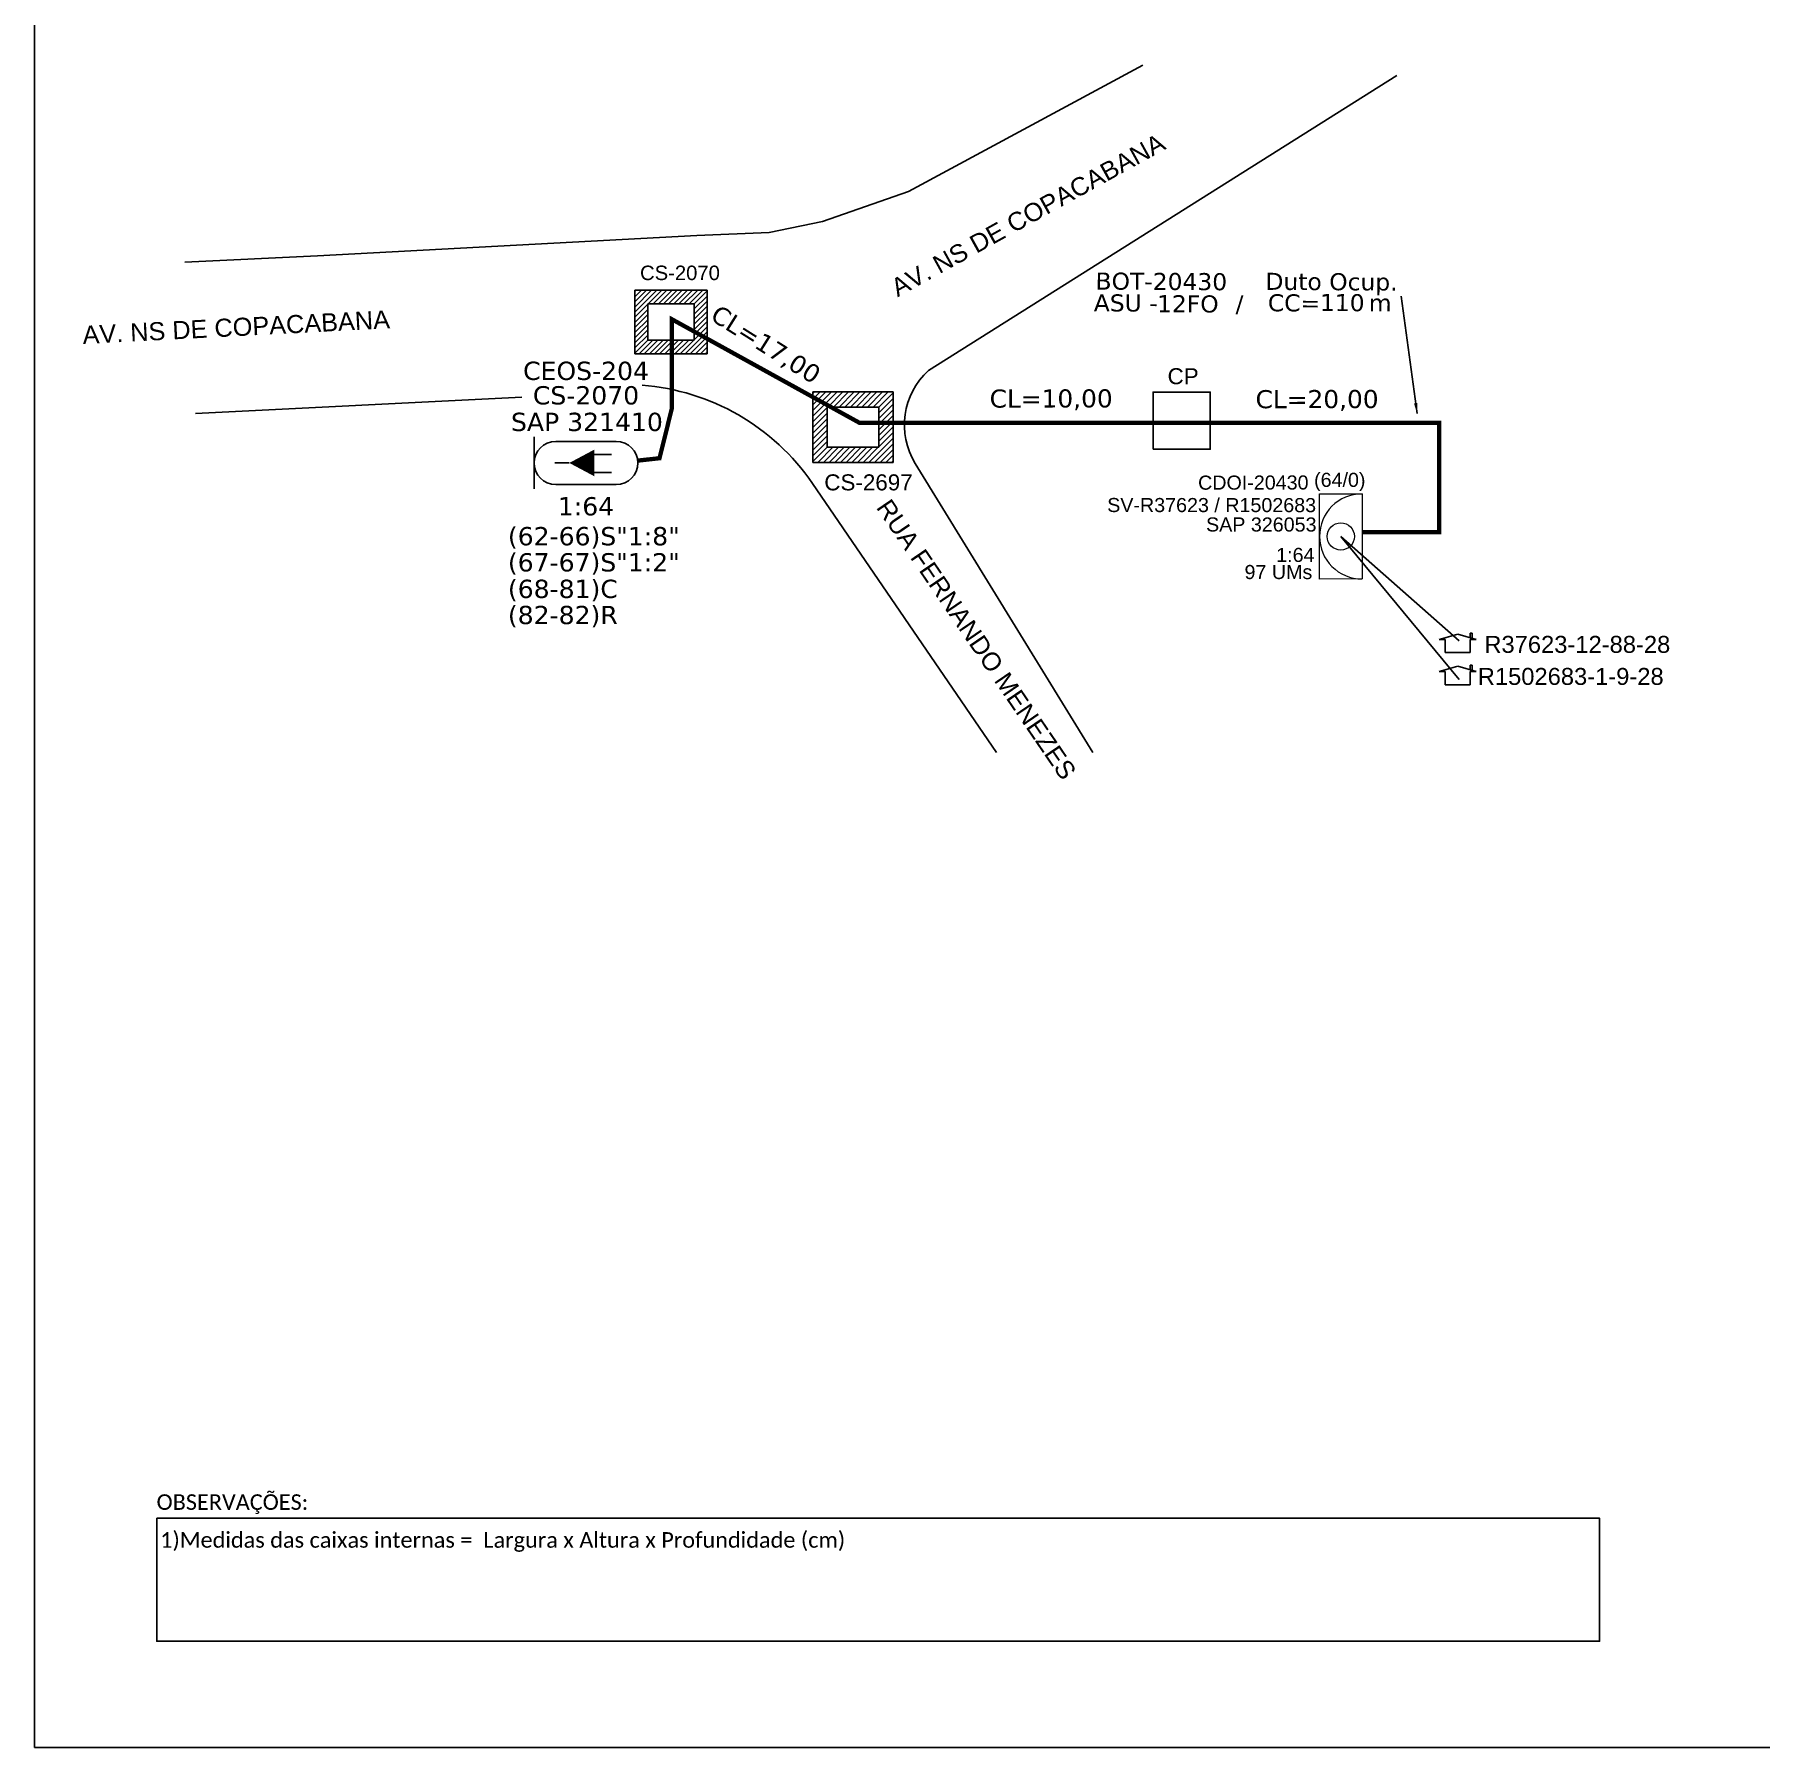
# Model space of a CAD drawing. Extents: x -4 to 837, y 1 to 595.
# Drawn here: x -3.8 to 329, y 1.3 to 331.6 of the extents above; entities that cross this region are included whole.
import ezdxf
from ezdxf.enums import TextEntityAlignment as Align

# ---------------------------------------------------------------- set-up
doc = ezdxf.new("R2010")
doc.units = 0
for name, color, linetype in [('10.1-Caixas Subterrâneas', 5, 'Continuous'), ('20.4-CEOS', 1, 'Continuous'), ('Caixas Subterrâneas', 5, 'Continuous'), ('CAP a instalar', 1, 'Continuous'), ('celulas gpon', 7, 'Continuous'), ('label_cabos', 7, 'Continuous'), ('QUADRA', 7, 'Continuous'), ('Segmento de Logradouro Texto', 238, 'Continuous'), ('surveys', 7, 'Continuous'), ('surveys legendas', 7, 'Continuous')]:
    doc.layers.add(name, color=color, linetype=linetype)
doc.layers.add("20.0-LEGENDA DOS CDO'S", color=1, linetype='Continuous', lineweight=0)
doc.layers.add('20.1-CDO_INTERIOR', color=1, linetype='Continuous', lineweight=0)
doc.layers.add('DROP DE CLIENTE', color=140, linetype='Continuous', plot=False)
doc.styles.add('ARIAL', font='arial.ttf')
doc.styles.add('DIGICADE', font='arial.ttf')
doc.styles.add('MtXpl_Calibri', font='calibri.ttf')
doc.styles.add('siredit', font='verdana.ttf')
doc.styles.add('WMF-Calibri0', font='calibri.ttf')
doc.linetypes.add('FENCELINE1', pattern='A,0.25,-0.1,[133,ltypeshp.shx,S=0.1,R=0,X=-0.1,Y=0],-0.1,1', length=1.45)
doc.dimstyles.new('CC', dxfattribs={"dimtxt": 0.8, "dimasz": 2, "dimexe": 0.18, "dimexo": 0.0625, "dimgap": 0.09, "dimtad": 0, "dimdec": 0, "dimrnd": 1, "dimzin": 0, "dimdsep": 46, "dimtxsty": 'siredit', "dimblk": 'NONE', "dimcen": 0, "dimse1": 1, "dimse2": 1, "dimsd1": 1, "dimsd2": 1, "dimclrt": 7, "dimadec": 0, "dimazin": 0, "dimtfac": 1, "dimtdec": 0, "dimtofl": 0, "dimtmove": 0, "dimatfit": 3, "dimfxl": 0, "dimtolj": 1, "dimtzin": 0, "dimarcsym": 0})

# ---------------------------------------------------------------- blocks, each defined once
blk = doc.blocks.new('*U82')
at = {"layer": '20.4-CEOS', "color": 7, "style": 'siredit'}
for tag, p in [('FIBRAS_SPLITTER', (0, 0)), ('FIBRAS_TOP_C', (0, -4.128)), ('RESERVA_FINAIS', (0, -5.461))]:
    blk.add_attdef(tag, p, '', height=1.01, dxfattribs=at)
for tag, p, flags in [('ID_ATIVIDADE', (0, -6.773), 3), ('FATOR', (0, -8.085), 1), ('QTDE', (0, -9.397), 1), ('FID', (0, -10.709), 1)]:
    blk.add_attdef(tag, p, '', height=1.01, dxfattribs=dict(at, flags=flags))
blk = doc.blocks.new('*U83')
at = {"layer": '20.4-CEOS', "color": 7, "style": 'siredit'}
blk.add_attdef('FIBRAS_SPLITTER', (0, 0), '', height=1.01, dxfattribs=at)
for tag, p, flags in [('ID_ATIVIDADE', (0, -1.483), 3), ('FATOR', (0, -2.795), 1), ('QTDE', (0, -4.107), 1), ('FID', (0, -5.419), 1)]:
    blk.add_attdef(tag, p, '', height=1.01, dxfattribs=dict(at, flags=flags))
blk = doc.blocks.new('*X84')
at = {"color": 0, "linetype": 'Continuous'}
for p, q in [((-1.25, 0.34099), (-0.49099, 1.1)), ((-1.25, 0.517767), (-0.667767, 1.1)), ((-1.25, 0.694544), (-0.844544, 1.1)), ((-1.25, 0.87132), (-1.02132, 1.1)), ((-1.25, 1.048097), (-1.198097, 1.1)), ((-1.25, 0.164214), (-0.8035, 0.610714)), ((-0.789214, 0.625), (-0.314214, 1.1)), ((-0.612437, 0.625), (-0.137437, 1.1)), ((-0.43566, 0.625), (0.03934, 1.1)), ((-0.258883, 0.625), (0.216117, 1.1)), ((-0.082107, 0.625), (0.392893, 1.1)), ((0.09467, 0.625), (0.56967, 1.1)), ((0.271447, 0.625), (0.746447, 1.1)), ((0.448223, 0.625), (0.923223, 1.1)), ((0.625, 0.625), (1.1, 1.1)), ((0.801777, 0.625), (1.25, 1.073223)), ((0.8035, 0.449947), (1.25, 0.896447)), ((0.8035, 0.27317), (1.25, 0.71967)), ((-1.25, -0.012563), (-0.8035, 0.433937)), ((-1.25, -0.18934), (-0.8035, 0.25716)), ((-1.25, -0.366117), (-0.8035, 0.080383)), ((0.8035, 0.096393), (1.25, 0.542893)), ((0.8035, -0.080383), (1.25, 0.366117)), ((0.8035, -0.25716), (1.25, 0.18934)), ((0.8035, -0.433937), (1.25, 0.012563)), ((-1.25, -0.542893), (-0.8035, -0.096393)), ((-1.25, -0.71967), (-0.8035, -0.27317)), ((-1.25, -0.896447), (-0.8035, -0.449947)), ((0.49099, -1.1), (1.25, -0.34099)), ((0.667767, -1.1), (1.25, -0.517767)), ((0.8035, -0.610714), (1.25, -0.164214)), ((-1.25, -1.073223), (-0.801777, -0.625)), ((-1.1, -1.1), (-0.625, -0.625)), ((-0.923223, -1.1), (-0.448223, -0.625)), ((-0.746447, -1.1), (-0.271447, -0.625)), ((-0.56967, -1.1), (-0.09467, -0.625)), ((-0.392893, -1.1), (0.082107, -0.625)), ((-0.216117, -1.1), (0.258883, -0.625)), ((-0.03934, -1.1), (0.43566, -0.625)), ((0.137437, -1.1), (0.612437, -0.625)), ((0.314214, -1.1), (0.789214, -0.625)), ((0.844544, -1.1), (1.25, -0.694544)), ((1.02132, -1.1), (1.25, -0.87132)), ((1.198097, -1.1), (1.25, -1.048097))]:
    blk.add_line(p, q, dxfattribs=at)
blk = doc.blocks.new('SURVEY_SURVEY')
for p, q in [((0, 0.0000127), (-0.0000126, 0.000009)), ((0, 0.0000127), (0.0000126, 0.000009)), ((0.0000084, 0.0000132), (0.0000098, 0.0000132)), ((0.0000084, 0.0000103), (0.0000084, 0.0000132)), ((0.0000098, 0.0000132), (0.0000098, 0.0000099)), ((-0.0000126, 0.000009), (-0.0000086, 0.000009)), ((-0.0000086, 0), (-0.0000086, 0.000009)), ((0.0000086, 0), (-0.0000086, 0)), ((0.0000126, 0.000009), (0.0000086, 0.000009)), ((0.0000086, 0.000009), (0.0000086, 0))]:
    blk.add_line(p, q)
blk = doc.blocks.new('*X89')
at = {"color": 0, "linetype": 'Continuous'}
for p, q in [((-1.25, 0.34099), (-0.49099, 1.1)), ((-1.25, 0.517767), (-0.667767, 1.1)), ((-1.25, 0.694544), (-0.844544, 1.1)), ((-1.25, 0.87132), (-1.02132, 1.1)), ((-1.25, 1.048097), (-1.198097, 1.1)), ((-0.789214, 0.625), (-0.314214, 1.1)), ((-0.612437, 0.625), (-0.137437, 1.1)), ((-0.43566, 0.625), (0.03934, 1.1)), ((-0.258883, 0.625), (0.216117, 1.1)), ((-0.082107, 0.625), (0.392893, 1.1)), ((0.09467, 0.625), (0.56967, 1.1)), ((0.271447, 0.625), (0.746447, 1.1)), ((0.448223, 0.625), (0.923223, 1.1)), ((0.625, 0.625), (1.1, 1.1)), ((-1.25, 0.164214), (-0.8035, 0.610714)), ((0.801777, 0.625), (1.25, 1.073223)), ((0.8035, 0.449947), (1.25, 0.896447)), ((0.8035, 0.27317), (1.25, 0.71967)), ((0.8035, 0.096393), (1.25, 0.542893)), ((-1.25, -0.012563), (-0.8035, 0.433937)), ((-1.25, -0.18934), (-0.8035, 0.25716)), ((-1.25, -0.366117), (-0.8035, 0.080383)), ((0.8035, -0.080383), (1.25, 0.366117)), ((0.8035, -0.25716), (1.25, 0.18934)), ((0.8035, -0.433937), (1.25, 0.012563)), ((-1.25, -0.542893), (-0.8035, -0.096393)), ((-1.25, -0.71967), (-0.8035, -0.27317)), ((-1.25, -0.896447), (-0.8035, -0.449947)), ((0.49099, -1.1), (1.25, -0.34099)), ((0.667767, -1.1), (1.25, -0.517767)), ((0.8035, -0.610714), (1.25, -0.164214)), ((-1.25, -1.073223), (-0.801777, -0.625)), ((-1.1, -1.1), (-0.625, -0.625)), ((-0.923223, -1.1), (-0.448223, -0.625)), ((-0.746447, -1.1), (-0.271447, -0.625)), ((-0.56967, -1.1), (-0.09467, -0.625)), ((-0.392893, -1.1), (0.082107, -0.625)), ((-0.216117, -1.1), (0.258883, -0.625)), ((-0.03934, -1.1), (0.43566, -0.625)), ((0.137437, -1.1), (0.612437, -0.625)), ((0.314214, -1.1), (0.789214, -0.625)), ((0.844544, -1.1), (1.25, -0.694544)), ((1.02132, -1.1), (1.25, -0.87132)), ((1.198097, -1.1), (1.25, -1.048097))]:
    blk.add_line(p, q, dxfattribs=at)
blk = doc.blocks.new('Inst CB DT OCUP CFOA-SM-ASU-120-S-12')
at = {"layer": 'label_cabos', "color": 0, "style": 'siredit'}
for tag, flags, p in [('ID_ATIVIDADE', 3, (1.31, 2.67)), ('FATOR', 1, (11.56, 2.55))]:
    blk.add_attdef(tag, text='', height=1, rotation=359.69, dxfattribs=dict(at, flags=flags)).set_placement(p, align=Align.MIDDLE_CENTER)
for tag, p in [('DESTINO_CABO', (3.13, 1.26)), ('TIPO_CABO', (13.11, 1.24)), ('TIPO_CABO', (1.26, 0)), ('CABO', (4.69, -0.05)), ('/', (7.71, -0.05)), ('LANCE', (10.91, 0)), ('UND', (15.96, 0)), ('FID', (13.15, -1.41))]:
    blk.add_attdef(tag, text='', height=1, rotation=359.69, dxfattribs=at).set_placement(p, align=Align.MIDDLE_CENTER)
blk.add_attdef('QTDE', (12.43, -0.47), '', height=1, rotation=359.69, dxfattribs=at)
blk = doc.blocks.new('_None')

msp = doc.modelspace()

# ---------------------------------------------------------------- linework, layer by layer
for p, q in [((-3.83, 595.26), (-3.83, 1.26)), ((-3.83, 1.26), (837.17, 1.26))]:
    msp.add_line(p, q)
at = {"color": 0, "linetype": 'Continuous'}
msp.add_line((114.42, 279.63, 0.42), (114.42, 279.63, 0.42), dxfattribs=at)
at = {"color": 0}
msp.add_lwpolyline([(19.73, 45.46), (297.98, 45.46), (297.98, 21.75), (19.73, 21.75)], close=True, dxfattribs=at)
at = {"layer": '10.1-Caixas Subterrâneas', "color": 30}
for p, q in [((111.93, 282.29, 0.42), (111.93, 270, 0.42)), ((125.88, 282.29, 0.42), (111.93, 282.29, 0.42)), ((114.42, 272.66, 0.42), (114.42, 279.63, 0.42)), ((114.42, 279.63, 0.42), (123.39, 279.63, 0.42)), ((123.39, 279.63, 0.42), (123.39, 272.66, 0.42)), ((125.88, 270, 0.42), (125.88, 282.29, 0.42)), ((125.88, 270, 0.42), (111.93, 270, 0.42)), ((123.39, 272.66, 0.42), (114.42, 272.66, 0.42)), ((146.28, 262.65), (146.28, 249.05)), ((161.73, 262.65), (146.28, 262.65)), ((149.04, 259.71), (149.04, 259.71)), ((149.04, 251.99), (149.04, 259.71)), ((149.04, 259.71), (158.97, 259.71)), ((158.97, 259.71), (158.97, 251.99)), ((161.73, 249.05), (161.73, 262.65)), ((158.97, 251.99), (149.04, 251.99)), ((146.28, 249.05), (161.73, 249.05))]:
    msp.add_line(p, q, dxfattribs=at)
at = {"layer": '20.1-CDO_INTERIOR', "color": 1, "lineweight": 18}
msp.add_lwpolyline([(243.97, 226.58), (243.96, 243.01), (252.18, 243.02), (252.18, 226.59)], close=True, dxfattribs=at)
msp.add_circle((248.07, 234.8), 2.63, dxfattribs=at)
msp.add_arc((252.18, 234.8), 8.21, 90.0276, 270.0276, dxfattribs=at)
at = {"layer": '20.4-CEOS', "color": 5}
for p, q in [((96.68, 253.12, 0.42), (108.36, 253.12, 0.42)), ((108.36, 244.8, 0.42), (96.68, 244.8, 0.42))]:
    msp.add_line(p, q, dxfattribs=at)
at = {"layer": '20.4-CEOS', "color": 5, "elevation": 0.42}
for points in [[(92.52, 243.94), (92.52, 253.98)], [(103.9, 250.61), (107.45, 250.61)], [(99.3, 248.96), (96.49, 248.96)], [(103.9, 247.15), (107.45, 247.15)]]:
    msp.add_lwpolyline(points, dxfattribs=at)
msp.add_lwpolyline([(99.3, 248.96, 0, 5.14, 0), (104.12, 248.96, 5.14, 5.14, 0)], format="xyseb", dxfattribs=at)
at = {"layer": '20.4-CEOS', "color": 5}
for centre, start, end in [((96.68, 248.96, 0.42), 90, 270), ((108.36, 248.96, 0.42), 270, 90)]:
    msp.add_arc(centre, 4.16, start, end, dxfattribs=at)
at = {"layer": 'Caixas Subterrâneas', "color": 5}
msp.add_lwpolyline([(211.88, 251.59), (222.91, 251.59), (222.91, 262.61), (211.88, 262.61)], close=True, dxfattribs=at)
at = {"layer": 'CAP a instalar', "linetype": 'FENCELINE1', "ltscale": 8, "const_width": 0.827}
msp.add_lwpolyline([(112.49, 249.41), (116.69, 249.87), (119.08, 259.48), (119.08, 276.67), (155.31, 256.67), (161.73, 256.67), (267.07, 256.67), (267.07, 235.6), (264.57, 235.6), (254.69, 235.6), (252.18, 235.6)], dxfattribs=at)
at = {"layer": 'DROP DE CLIENTE', "elevation": 0.42}
for points in [[(248.07, 234.8), (270.91, 214.65)], [(248.07, 234.8), (270.91, 207.22)]]:
    msp.add_lwpolyline(points, dxfattribs=at)
at = {"layer": 'QUADRA', "ltscale": 5e-05}
for points in [[(209.91, 325.64), (164.73, 301.31), (148.1, 295.55), (137.86, 293.38)], [(25.13, 287.66), (50.74, 288.88), (123.88, 292.8), (137.86, 293.38)], [(90.16, 261.62), (27.24, 258.49)]]:
    msp.add_lwpolyline(points, dxfattribs=at)
for points in [[(200.29, 193.11), (166.01, 248.86, -0.361157), (168.57, 266.77), (258.91, 323.65)], [(181.66, 193.11), (146.18, 245.02, 0.228166), (113.33, 263.94)]]:
    msp.add_lwpolyline(points, format="xyb", dxfattribs=at)

# ---------------------------------------------------------------- block references
at = {"layer": '10.1-Caixas Subterrâneas', "color": 30, "rotation": 180.000000000063}
for name, p, xscale, yscale, zscale in [('*X84', (118.9, 276.14, 0.42), 5.582516547890439, 5.582516547890439, 11.16503309578088), ('*X89', (154.01, 255.85), 6.179945942218525, 6.179945942218525, 12.35989188443705)]:
    msp.add_blockref(name, p, dxfattribs=dict(at, xscale=xscale, yscale=yscale, zscale=zscale))
at = {"layer": '20.4-CEOS', "color": 5, "lineweight": 0}
ref = msp.add_blockref('*U82', (87.46, 233.08, 0.42), dxfattribs=dict(at, xscale=3.491390751535354, yscale=3.491390751535354, zscale=3.491390751535354))
ref.add_attrib('FIBRAS_SPLITTER', '(62-66)S"1:8"', (87.46, 233.08, 0.42), dxfattribs={"color": 5, "height": 3.5252, "style": 'siredit'})
ref.add_attrib('FIBRAS_TOP_C', '(68-81)C', (87.46, 222.92, 0.42), dxfattribs={"color": 5, "height": 3.525, "style": 'siredit'})
ref.add_attrib('RESERVA_FINAIS', '(82-82)R', (87.46, 217.88, 0.42), dxfattribs={"color": 5, "height": 3.525, "style": 'siredit'})
ref = msp.add_blockref('*U83', (87.46, 228.04, 0.42), dxfattribs=dict(at, xscale=3.491390751535354, yscale=3.491390751535354, zscale=3.491390751535354))
ref.add_attrib('FIBRAS_SPLITTER', '(67-67)S"1:2"', (87.46, 228.04, 0.42), dxfattribs={"color": 5, "height": 3.5252, "style": 'siredit'})
at = {"layer": 'label_cabos', "color": 0, "lineweight": 0}
ref = msp.add_blockref('Inst CB DT OCUP CFOA-SM-ASU-120-S-12', (203.17, 279.82), dxfattribs=dict(at, xscale=3.289356982085423, yscale=3.289356982085423, zscale=3.289356982085423))
ref.add_attrib('DESTINO_CABO', 'BOT-20430', dxfattribs={"color": 0, "height": 3.289, "rotation": 359.69, "style": 'siredit'}).set_placement((213.47, 283.97), align=Align.MIDDLE_CENTER)
ref.add_attrib('CABO', '12FO', dxfattribs={"color": 0, "height": 3.289, "rotation": 359.69, "style": 'siredit'}).set_placement((218.58, 279.65), align=Align.MIDDLE_CENTER)
ref.add_attrib('TIPO_CABO', 'Duto Ocup.', dxfattribs={"color": 0, "height": 3.289, "rotation": 359.69, "style": 'siredit'}).set_placement((246.29, 283.92), align=Align.MIDDLE_CENTER)
ref.add_attrib('/', '/', dxfattribs={"color": 0, "height": 3.29, "rotation": 359.69, "style": 'siredit'}).set_placement((228.54, 279.65), align=Align.MIDDLE_CENTER)
ref.add_attrib('TIPO_CABO', 'ASU - ', dxfattribs={"color": 0, "height": 3.289, "rotation": 359.69, "style": 'siredit'}).set_placement((207.32, 279.81), align=Align.MIDDLE_CENTER)
ref.add_attrib('LANCE', 'CC=', dxfattribs={"color": 0, "height": 3.289, "rotation": 359.69, "style": 'siredit'}).set_placement((239.05, 279.83), align=Align.MIDDLE_CENTER)
ref.add_attrib('QTDE', '110', (244.05, 278.26), dxfattribs={"color": 0, "height": 3.289, "rotation": 359.69, "style": 'siredit'})
ref.add_attrib('UND', 'm', dxfattribs={"color": 0, "height": 3.29, "rotation": 359.69, "style": 'siredit'}).set_placement((255.68, 279.83), align=Align.MIDDLE_CENTER)
at = {"layer": 'surveys', "color": 151, "xscale": 282924.3245790777, "yscale": 282924.3245790777, "zscale": 282924.3245790777}
for p in [(270.62, 212.38, 0.42), (270.62, 206.2, 0.42)]:
    msp.add_blockref('SURVEY_SURVEY', p, dxfattribs=at)

# ---------------------------------------------------------------- texts
for s, style, p in [('OBSERVAÇÕES:', 'WMF-Calibri0', (19.71, 47.08)), ('1)Medidas das caixas internas =  Largura x Altura x Profundidade (cm)', 'MtXpl_Calibri', (20.4, 39.78))]:
    msp.add_text(s, height=3, dxfattribs=dict(style=style)).set_placement(p)
at = {"layer": '10.1-Caixas Subterrâneas', "color": 30, "style": 'ARIAL'}
for s, height, p in [('CS-2070', 2.793, (112.94, 284.22)), ('CS-2697', 3.092, (148.47, 243.67))]:
    msp.add_text(s, height=height, dxfattribs=at).set_placement(p)
at = {"layer": "20.0-LEGENDA DOS CDO'S", "color": 1, "style": 'ARIAL'}
for s, height, rotation, p in [('CDOI-20430', 2.716, 0.118, (220.56, 243.8)), ('SV-R37623 / R1502683', 2.7158, 359.9724, (203.03, 239.49)), ('SAP 326053', 2.716, 359.9724, (222.09, 235.74)), ('1:64', 2.716, 359.9724, (235.62, 229.87)), ('97 UMs', 2.716, 359.9724, (229.51, 226.57))]:
    msp.add_text(s, height=height, rotation=rotation, dxfattribs=at).set_placement(p)
msp.add_text('(64/0)', height=2.716, rotation=359.9724, dxfattribs=at).set_placement((247.88, 244.34), align=Align.CENTER)
at = {"layer": '20.4-CEOS', "color": 5, "style": 'siredit'}
for s, p in [('CEOS-204', (102.52, 268.49, 0.42)), ('CS-2070', (102.52, 263.77, 0.42)), ('SAP 321410', (102.7, 258.64, 0.42)), ('1:64', (102.52, 242.37, 0.42))]:
    msp.add_text(s, height=3.525, dxfattribs=at).set_placement(p, align=Align.TOP_CENTER)
at = {"layer": 'Caixas Subterrâneas', "color": 5, "style": 'ARIAL'}
msp.add_text('CP', height=3.092, dxfattribs=at).set_placement((214.67, 264.14))
at = {"layer": 'celulas gpon', "color": 3, "style": 'siredit'}
for s, rotation, p in [('CL=17,00', 327.8428, (126.26, 276.69)), ('CL=10,00', 0.1082, (180.36, 259.63)), ('CL=20,00', 0.1082, (231.64, 259.51))]:
    msp.add_text(s, height=3.491, rotation=rotation, dxfattribs=at).set_placement(p)
at = {"layer": 'Segmento de Logradouro Texto', "color": 7, "linetype": 'Continuous', "style": 'DIGICADE'}
for rotation, p in [(28.9187, (162.61, 280.89)), (2.9436, (5.51, 271.89))]:
    msp.add_text('AV. NS DE COPACABANA', height=3.4914, rotation=rotation, dxfattribs=at).set_placement(p)
at = {"layer": 'Segmento de Logradouro Texto', "color": 7, "linetype": 'Continuous', "insert": (161.25, 242.34), "char_height": 3.4914, "width": 96.0862, "attachment_point": 1, "rotation": 304.2759, "style": 'DIGICADE'}
msp.add_mtext('\\o\\l\\fArial|b0|i0|c0|p34;\\T1.0000000000;\\W1.0000000000;RUA FERNANDO MENEZES', dxfattribs=at)
at = {"layer": 'surveys legendas', "color": 0, "style": 'ARIAL'}
for s, p in [(' R37623-12-88-28', (274.49, 212.34, 0.42)), ('R1502683-1-9-28 ', (274.49, 206.16, 0.42))]:
    msp.add_text(s, height=3.2744, dxfattribs=at).set_placement(p)

# ---------------------------------------------------------------- leaders
at = {"layer": 'label_cabos'}
msp.add_leader([(262.79, 258.48), (259.72, 281.11)], dimstyle='CC', override={"dimgap": 0.09, "dimtad": 0}, dxfattribs=at)

doc.saveas('drawing.dxf')
